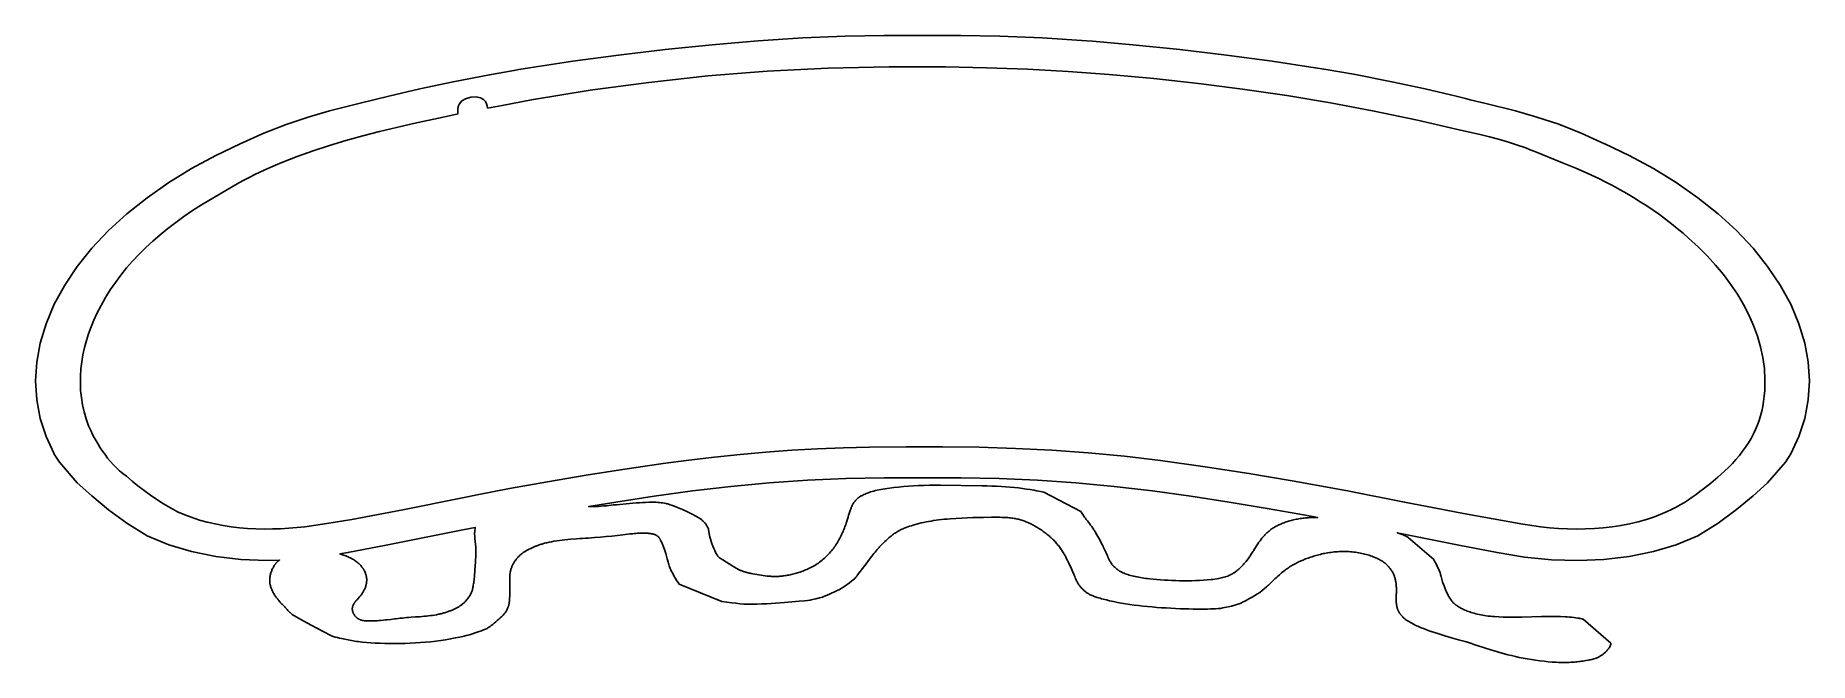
# Model space of a CAD drawing. Header units: millimetres. Extents: x 0 to 240, y 0 to 85.
import ezdxf

# ---------------------------------------------------------------- set-up
doc = ezdxf.new("R2010")
doc.units = ezdxf.units.MM
doc.layers.get('0').update_dxf_attribs({"linetype": 'CONTINUOUS'})

msp = doc.modelspace()

# ---------------------------------------------------------------- linework, layer by layer
at = {"color": 7}
for points in [[(130.732047, 84.917946), (136.447947, 84.667146), (142.489147, 84.267646), (143.235347, 84.206646), (148.731247, 83.739046), (155.087846, 83.088746), (161.397246, 82.343246), (167.552946, 81.516746), (173.412446, 80.629147), (174.599446, 80.425947), (178.860146, 79.701047), (183.790746, 78.738847), (188.280546, 77.763147), (192.483145, 76.773947), (193.718345, 76.469047), (194.379045, 76.306347), (196.513945, 75.784747), (200.515745, 74.795446), (203.407645, 73.955446), (206.356045, 72.979746), (209.400745, 71.767346), (212.569545, 70.350946), (212.579545, 70.350946), (215.892345, 68.759046), (219.166045, 67.003846), (222.277945, 65.100046), (225.198145, 63.054047), (227.926545, 60.885847), (230.415145, 58.60315), (232.655445, 56.22465), (234.637644, 53.76505), (236.341744, 51.22445), (237.758644, 48.63625), (238.859344, 46.00105), (239.663644, 43.39935), (239.663644, 43.39235), (240.142644, 40.83115), (240.305344, 38.26355), (240.142644, 35.71585), (239.663644, 33.20235), (238.859344, 30.75685), (237.758644, 28.39185), (237.040644, 27.28105), (234.637644, 24.48255), (232.655445, 22.72095), (230.415045, 20.858151), (227.926545, 19.035451), (225.198145, 17.334851), (222.277945, 16.081251), (219.166045, 15.187151), (215.892245, 14.529851), (212.484045, 14.129851), (208.970345, 13.981251), (205.370345, 14.089251), (201.713045, 14.448751), (198.026745, 15.051451), (192.838045, 16.074751), (187.658446, 17.104551), (184.511646, 17.724851), (185.046946, 17.531651), (185.179446, 17.482451), (185.310146, 17.431851), (185.438646, 17.379451), (185.564146, 17.324851), (185.616646, 17.299951), (185.667446, 17.273951), (185.717046, 17.247051), (185.765846, 17.219751), (185.863346, 17.165051), (185.913146, 17.138151), (185.964246, 17.112151), (189.438046, 14.101651), (189.561046, 13.882151), (189.680046, 13.661851), (189.794746, 13.440951), (189.905246, 13.219251), (190.011246, 12.997051), (190.112546, 12.774051), (190.208946, 12.550551), (190.300446, 12.326451), (190.312846, 12.293951), (190.324246, 12.261451), (190.334746, 12.228851), (190.344746, 12.196151), (190.362446, 12.130651), (190.378346, 12.064951), (190.408246, 11.933351), (190.423846, 11.867551), (190.441046, 11.801851), (190.540046, 11.446151), (190.591646, 11.268451), (190.646046, 11.091051), (190.691546, 10.950651), (190.738946, 10.810451), (190.788246, 10.670551), (190.839446, 10.530651), (190.885146, 10.409651), (190.932646, 10.288851), (190.981646, 10.168251), (191.032046, 10.047851), (191.083246, 9.928151), (191.135746, 9.808551), (191.189946, 9.689251), (191.246146, 9.570251), (191.311346, 9.435351), (191.377946, 9.300851), (191.412446, 9.233751), (191.448146, 9.166851), (191.485346, 9.100251), (191.524246, 9.033951), (191.610746, 8.893051), (191.655545, 8.822851), (191.701845, 8.752951), (191.749945, 8.683551), (191.800245, 8.614551), (191.852945, 8.546251), (191.908545, 8.478851), (191.968045, 8.409951), (192.029045, 8.341551), (192.092145, 8.273651), (192.157645, 8.206551), (192.225845, 8.140351), (192.261145, 8.107651), (192.297345, 8.075351), (192.334345, 8.043351), (192.372345, 8.011651), (192.411345, 7.980351), (192.451445, 7.949551), (192.549245, 7.878051), (192.651145, 7.808251), (192.756645, 7.740051), (192.865845, 7.673551), (192.978245, 7.608851), (193.093745, 7.545851), (193.212045, 7.484751), (193.332945, 7.425551), (193.491145, 7.352151), (193.652945, 7.281151), (193.818245, 7.212651), (193.986845, 7.146651), (194.158545, 7.083351), (194.333345, 7.022651), (194.510845, 6.964851), (194.690945, 6.909751), (194.913145, 6.846351), (195.138545, 6.786151), (195.366945, 6.729451), (195.598145, 6.676351), (195.831945, 6.626851), (196.067945, 6.581251), (196.306145, 6.539651), (196.546145, 6.502151), (196.825545, 6.464351), (197.107345, 6.432351), (197.391045, 6.405451), (197.676345, 6.382951), (198.249645, 6.348151), (198.823845, 6.322351), (199.142245, 6.311851), (199.460845, 6.305851), (200.098845, 6.302851), (201.375445, 6.316551), (204.034145, 6.388851), (205.326945, 6.409851), (205.973145, 6.410751), (206.295845, 6.405751), (206.618145, 6.395151), (207.208845, 6.365651), (207.503745, 6.346751), (207.797845, 6.324451), (208.090745, 6.298351), (208.382145, 6.267951), (208.671645, 6.232751), (208.958945, 6.192451), (209.049445, 6.177251), (209.138345, 6.159451), (209.226245, 6.139851), (209.313545, 6.119051), (209.487945, 6.076951), (209.576045, 6.056951), (209.665345, 6.038551), (213.432145, 2.774251), (213.402645, 2.655351), (213.365445, 2.540051), (213.321045, 2.428151), (213.270145, 2.319751), (213.213245, 2.214851), (213.150845, 2.113551), (213.083645, 2.015851), (213.012045, 1.921651), (212.936745, 1.831151), (212.858345, 1.744251), (212.777345, 1.660951), (212.694245, 1.581351), (212.524245, 1.433251), (212.352845, 1.300051), (212.184645, 1.181951), (212.024245, 1.079051), (211.876045, 0.991551), (211.744545, 0.919651), (211.550245, 0.823051), (211.477345, 0.790551), (211.451045, 0.780551), (211.425645, 0.770351), (211.376045, 0.749151), (211.351245, 0.738751), (211.326045, 0.728651), (211.300145, 0.719651), (211.286745, 0.714651), (211.273145, 0.710651), (211.124945, 0.668351), (210.974145, 0.629151), (210.820945, 0.592551), (210.665945, 0.558251), (210.509345, 0.526051), (210.351745, 0.495651), (210.034745, 0.438651), (209.651345, 0.375851), (209.458245, 0.347151), (209.264245, 0.320551), (209.069445, 0.296051), (208.873745, 0.274051), (208.677245, 0.254551), (208.480045, 0.237751), (208.244545, 0.220951), (208.008245, 0.207251), (207.771345, 0.196451), (207.534045, 0.188451), (207.296545, 0.183451), (207.058845, 0.181451), (206.821345, 0.182251), (206.584145, 0.186251), (206.306845, 0.194251), (206.029945, 0.206351), (205.753545, 0.222151), (205.477645, 0.241151), (204.927545, 0.287351), (204.380345, 0.341851), (203.802245, 0.408251), (203.227945, 0.484551), (202.657645, 0.570151), (202.091845, 0.664351), (201.554345, 0.763351), (201.021745, 0.871151), (200.494045, 0.986451), (199.971045, 1.107851), (199.484345, 1.228051), (199.002945, 1.354851), (198.525745, 1.486751), (198.051945, 1.622451), (197.607245, 1.755451), (197.166945, 1.893051), (196.291345, 2.173451), (195.433545, 2.453151), (195.004845, 2.593251), (194.573045, 2.730251), (194.127545, 2.866251), (193.679345, 2.999451), (192.780945, 3.263651), (191.856445, 3.534351), (191.394546, 3.670151), (190.934946, 3.808251), (190.015546, 4.088751), (189.559746, 4.233051), (189.110446, 4.383351), (188.689346, 4.530651), (188.272646, 4.681951), (188.066946, 4.759851), (187.863746, 4.839651), (187.663246, 4.921551), (187.466046, 5.005951), (187.292246, 5.083151), (187.120046, 5.161651), (186.949946, 5.241751), (186.782546, 5.323651), (186.618246, 5.407351), (186.457646, 5.493251), (186.301246, 5.581451), (186.149546, 5.672151), (186.017446, 5.755151), (185.888046, 5.839751), (185.762146, 5.926051), (185.640146, 6.014151), (185.522646, 6.104051), (185.410246, 6.195951), (185.356246, 6.242651), (185.303646, 6.289851), (185.252646, 6.337551), (185.203346, 6.385851), (185.159646, 6.430551), (185.117346, 6.475751), (185.076646, 6.521351), (185.037246, 6.567351), (184.999146, 6.613851), (184.962446, 6.660651), (184.927046, 6.707751), (184.892846, 6.755151), (184.859946, 6.802951), (184.828146, 6.850951), (184.797546, 6.899151), (184.768046, 6.947651), (184.712246, 7.045051), (184.660446, 7.143051), (184.636446, 7.191851), (184.613946, 7.240951), (184.592846, 7.290351), (184.573046, 7.339851), (184.554546, 7.389451), (184.537246, 7.439351), (184.505846, 7.539351), (184.478246, 7.639851), (184.453846, 7.740651), (184.432046, 7.841551), (184.412246, 7.942551), (184.403246, 7.994851), (184.395246, 8.047251), (184.382146, 8.152251), (184.373146, 8.257351), (184.367146, 8.362551), (184.363146, 8.467751), (184.360146, 8.573051), (184.357146, 8.783651), (184.356446, 8.893451), (184.358446, 9.003251), (184.362446, 9.112951), (184.367446, 9.222751), (184.378346, 9.442351), (184.382346, 9.552151), (184.384346, 9.661851), (184.385346, 10.112851), (184.384346, 10.225651), (184.381346, 10.338351), (184.376346, 10.450951), (184.368346, 10.563551), (184.358346, 10.673551), (184.347546, 10.783451), (184.335046, 10.893351), (184.320646, 11.003051), (184.303946, 11.112751), (184.284646, 11.222251), (184.262346, 11.331551), (184.236946, 11.440651), (184.210146, 11.544551), (184.181446, 11.648351), (184.150446, 11.751951), (184.116746, 11.855351), (184.080046, 11.958351), (184.039746, 12.060951), (183.995646, 12.162851), (183.947246, 12.264151), (183.897546, 12.359551), (183.844746, 12.454451), (183.788546, 12.548751), (183.729046, 12.642351), (183.666146, 12.735251), (183.599846, 12.827351), (183.529946, 12.918651), (183.456646, 13.009051), (183.382046, 13.096851), (183.304846, 13.184051), (183.224746, 13.270551), (183.141346, 13.356051), (183.098246, 13.398251), (183.054046, 13.440151), (183.008846, 13.481651), (182.962546, 13.522751), (182.915146, 13.563351), (182.866446, 13.603551), (182.816446, 13.643151), (182.765146, 13.682251), (182.651146, 13.764651), (182.532346, 13.845151), (182.409046, 13.923551), (182.281646, 13.999951), (182.150146, 14.074251), (182.014946, 14.146251), (181.876246, 14.215851), (181.734246, 14.283151), (181.569046, 14.356851), (181.399746, 14.427851), (181.226746, 14.496051), (181.050146, 14.561451), (180.870346, 14.623851), (180.687346, 14.683351), (180.501546, 14.739751), (180.313146, 14.793051), (180.110946, 14.846451), (179.905946, 14.896951), (179.698246, 14.944251), (179.488246, 14.988151), (179.275846, 15.028251), (179.061546, 15.064251), (178.845246, 15.096051), (178.627346, 15.123151), (178.409246, 15.145351), (178.189646, 15.162851), (177.968746, 15.176051), (177.746946, 15.185051), (177.524746, 15.190051), (177.302346, 15.191051), (177.080146, 15.189051), (176.858446, 15.184051), (176.636146, 15.176051), (176.414046, 15.164051), (176.192546, 15.148351), (175.971846, 15.129151), (175.752046, 15.106551), (175.533546, 15.080551), (175.316446, 15.051351), (175.101146, 15.018751), (174.896346, 14.984051), (174.693546, 14.945551), (174.492746, 14.903651), (174.293846, 14.858751), (174.096746, 14.811251), (173.901246, 14.761551), (173.514946, 14.656951), (173.331246, 14.604151), (173.149446, 14.549251), (172.969546, 14.492251), (172.791446, 14.433451), (172.615146, 14.372751), (172.440646, 14.310551), (172.097146, 14.181751), (171.921946, 14.113051), (171.748346, 14.042951), (171.576646, 13.971351), (171.407046, 13.898151), (171.239946, 13.823251), (171.075446, 13.746551), (170.914046, 13.667951), (170.755746, 13.587251), (170.584146, 13.495651), (170.415846, 13.402051), (170.250846, 13.306451), (170.089346, 13.209051), (169.931146, 13.109851), (169.776446, 13.008951), (169.625246, 12.906451), (169.477446, 12.802451), (169.310946, 12.679251), (169.150346, 12.553651), (168.994646, 12.425951), (168.842846, 12.296651), (168.693946, 12.166251), (168.546846, 12.035151), (168.253946, 11.772651), (168.102046, 11.634951), (167.953546, 11.496151), (167.662146, 11.216451), (167.371546, 10.936351), (167.224046, 10.797151), (167.073646, 10.658951), (166.931546, 10.532151), (166.787446, 10.406151), (166.495346, 10.155451), (166.202246, 9.905051), (165.913146, 9.653251), (165.585346, 9.451651), (164.846646, 9.018451), (164.410046, 8.770951), (163.975046, 8.532651), (163.576346, 8.325851), (163.401446, 8.241251), (163.248646, 8.172951), (163.095346, 8.113251), (162.919146, 8.053151), (162.515646, 7.933851), (162.074746, 7.819751), (161.632546, 7.715851), (160.889646, 7.557051), (160.577546, 7.495651), (160.244246, 7.474051), (159.910346, 7.455351), (159.575846, 7.439951), (159.241146, 7.428051), (158.801946, 7.417551), (158.362346, 7.411551), (157.922646, 7.409551), (157.483046, 7.410551), (156.897546, 7.415551), (156.312446, 7.425551), (155.727546, 7.439651), (155.143046, 7.458751), (154.500846, 7.485151), (153.859246, 7.517051), (153.218546, 7.554051), (152.579046, 7.596151), (151.954246, 7.641651), (151.330546, 7.691751), (150.708446, 7.747851), (150.088846, 7.811151), (149.496546, 7.878451), (148.906647, 7.951751), (148.319947, 8.032451), (147.737247, 8.121951), (147.189647, 8.214851), (146.645947, 8.315251), (146.107147, 8.423651), (145.574047, 8.540151), (145.138047, 8.641551), (144.705947, 8.748551), (144.492347, 8.804951), (144.281047, 8.863851), (144.072347, 8.925451), (143.866647, 8.990151), (143.593347, 9.081551), (143.458547, 9.129251), (143.325847, 9.178651), (143.195747, 9.230151), (143.068947, 9.283851), (142.945947, 9.340251), (142.827447, 9.399551), (142.782447, 9.423651), (142.738447, 9.448351), (142.695447, 9.473651), (142.653347, 9.499351), (142.571647, 9.552251), (142.492947, 9.606651), (142.416847, 9.662451), (142.343047, 9.719151), (142.271147, 9.776451), (142.200747, 9.834251), (142.128847, 9.895551), (142.059847, 9.957851), (141.993447, 10.021051), (141.929247, 10.085051), (141.867047, 10.149751), (141.806647, 10.214951), (141.747847, 10.280551), (141.690247, 10.346451), (141.633347, 10.413451), (141.578247, 10.480951), (141.524847, 10.548851), (141.473147, 10.617151), (141.423247, 10.685951), (141.375147, 10.755151), (141.328847, 10.824651), (141.284347, 10.894551), (141.242447, 10.964351), (141.202947, 11.034651), (141.165547, 11.105251), (141.129747, 11.176251), (141.095147, 11.247451), (141.061547, 11.318751), (140.995447, 11.461451), (140.956647, 11.547551), (140.919447, 11.633851), (140.848447, 11.807051), (140.778647, 11.980351), (140.743147, 12.066951), (140.706547, 12.153451), (140.606947, 12.383251), (140.506047, 12.612851), (140.403647, 12.842251), (140.299847, 13.071551), (140.070347, 13.573551), (139.952247, 13.824051), (139.891447, 13.948951), (139.829247, 14.073651), (139.708247, 14.310551), (139.584047, 14.546851), (139.520047, 14.664651), (139.454247, 14.782151), (139.386347, 14.899251), (139.316247, 15.015951), (139.168547, 15.252551), (139.092547, 15.370451), (139.014447, 15.487951), (138.934147, 15.604851), (138.851247, 15.721251), (138.765447, 15.836851), (138.676247, 15.951651), (138.582047, 16.068251), (138.485047, 16.184151), (138.385447, 16.299251), (138.283047, 16.413651), (138.177947, 16.527151), (138.070147, 16.639951), (137.959547, 16.751751), (137.846147, 16.862751), (137.730447, 16.972551), (137.611847, 17.081351), (137.490547, 17.189351), (137.366647, 17.296351), (137.240147, 17.402451), (137.111147, 17.507551), (136.979747, 17.611551), (136.845947, 17.714551), (136.711047, 17.815851), (136.573947, 17.916251), (136.434547, 18.015651), (136.292747, 18.113951), (136.148347, 18.211051), (136.001347, 18.306851), (135.851547, 18.401251), (135.698847, 18.494051), (135.558547, 18.576951), (135.416547, 18.659051), (135.272447, 18.740051), (135.125947, 18.819651), (134.976747, 18.897651), (134.824647, 18.973551), (134.669147, 19.047351), (134.510147, 19.118451), (134.376247, 19.175651), (134.240247, 19.231351), (134.102047, 19.285551), (133.961547, 19.337751), (133.818647, 19.387751), (133.673247, 19.435251), (133.525247, 19.479851), (133.374647, 19.521451), (133.229647, 19.557751), (133.082347, 19.591251), (132.933047, 19.622051), (132.781947, 19.650251), (132.629447, 19.675951), (132.475847, 19.699351), (132.321247, 19.720451), (132.166047, 19.739451), (131.980447, 19.758651), (131.793647, 19.774151), (131.606047, 19.786451), (131.417747, 19.796451), (131.039847, 19.809951), (130.661947, 19.819951), (130.124747, 19.826951), (129.587147, 19.824951), (128.512047, 19.807951), (127.038847, 19.776351), (126.303147, 19.751951), (125.568647, 19.717451), (124.775347, 19.672451), (123.982847, 19.620351), (123.587947, 19.589351), (123.194447, 19.553751), (122.802947, 19.512751), (122.413647, 19.465451), (122.072647, 19.418951), (121.733147, 19.368651), (121.395347, 19.314351), (121.059747, 19.255851), (120.726747, 19.192851), (120.396747, 19.125351), (120.070147, 19.052951), (119.747447, 18.975551), (119.489847, 18.909351), (119.234747, 18.839651), (118.982647, 18.766351), (118.733947, 18.689451), (118.488947, 18.608851), (118.248247, 18.524451), (118.012147, 18.436251), (117.781047, 18.344051), (117.611747, 18.272051), (117.446147, 18.197151), (117.284347, 18.119451), (117.126347, 18.039251), (116.972147, 17.956551), (116.821947, 17.871751), (116.675647, 17.784851), (116.533447, 17.696151), (116.474847, 17.657951), (116.417547, 17.619051), (116.306747, 17.539451), (116.200147, 17.458051), (116.096947, 17.375151), (115.996147, 17.291151), (115.896947, 17.206551), (115.700047, 17.037051), (115.603347, 16.953351), (115.508247, 16.869051), (115.414647, 16.784151), (115.322347, 16.698851), (115.140847, 16.527051), (114.962147, 16.354451), (114.785247, 16.181151), (114.611347, 16.006951), (114.525947, 15.919351), (114.441647, 15.831451), (114.358747, 15.743051), (114.277347, 15.654251), (114.198147, 15.565751), (114.120647, 15.476751), (114.044647, 15.387351), (113.969747, 15.297651), (113.822547, 15.117651), (113.677147, 14.937051), (113.526447, 14.746451), (113.378747, 14.554951), (113.087847, 14.171051), (112.466147, 13.333951), (112.302447, 13.119551), (112.137147, 12.905451), (111.803747, 12.478051), (111.464547, 12.036251), (111.378747, 11.926051), (111.291347, 11.816251), (111.201647, 11.707051), (111.108947, 11.598751), (111.074547, 11.563951), (111.017547, 11.512351), (110.846047, 11.366751), (110.614447, 11.179151), (110.342547, 10.966551), (110.050347, 10.746051), (109.757747, 10.534551), (109.617547, 10.437551), (109.484747, 10.349251), (109.361847, 10.271651), (109.251247, 10.207051), (109.000547, 10.073751), (108.679547, 9.911751), (108.313847, 9.733251), (107.928647, 9.550751), (107.549447, 9.376551), (107.201647, 9.223051), (106.910747, 9.102551), (106.702147, 9.027551), (106.519447, 8.974451), (106.299548, 8.914251), (105.808548, 8.788251), (105.567548, 8.730251), (105.349648, 8.680651), (105.169948, 8.643551), (105.043648, 8.622851), (104.666848, 8.581551), (104.288448, 8.545251), (103.530448, 8.475951), (102.547048, 8.377451), (102.054848, 8.329651), (101.561548, 8.286251), (100.964948, 8.238651), (100.367548, 8.194551), (99.769052, 8.155851), (99.169252, 8.124651), (98.495052, 8.096651), (97.819652, 8.075151), (97.143852, 8.063351), (96.805952, 8.062351), (96.468252, 8.064351), (96.055652, 8.083951), (95.545452, 8.127751), (94.984752, 8.187451), (94.420552, 8.254951), (93.069152, 8.436151), (87.315952, 10.757651), (87.168652, 10.981551), (87.009152, 11.232351), (86.814452, 11.550051), (86.601052, 11.915251), (86.492452, 12.109651), (86.385252, 12.308651), (86.281652, 12.509851), (86.183652, 12.710851), (86.093352, 12.909351), (86.012752, 13.102651), (85.983152, 13.180551), (85.955552, 13.258651), (85.905552, 13.415551), (85.861052, 13.572951), (85.820152, 13.730751), (85.742252, 14.046851), (85.701652, 14.204651), (85.657452, 14.362151), (85.492752, 14.920351), (85.406152, 15.199051), (85.360652, 15.338151), (85.313052, 15.477051), (85.230752, 15.709451), (85.188452, 15.825551), (85.144752, 15.941551), (85.099452, 16.057251), (85.051852, 16.172651), (85.001752, 16.287751), (84.948652, 16.402251), (84.869852, 16.570551), (84.829752, 16.654651), (84.787552, 16.738351), (84.765352, 16.779951), (84.742252, 16.821451), (84.717952, 16.862551), (84.692452, 16.903551), (84.665552, 16.944151), (84.637152, 16.984351), (84.607052, 17.024251), (84.575052, 17.063751), (84.534652, 17.111051), (84.492252, 17.158251), (84.470252, 17.181751), (84.447652, 17.204951), (84.424252, 17.227951), (84.400052, 17.250651), (84.375052, 17.272951), (84.349052, 17.294951), (84.322152, 17.316451), (84.294252, 17.337451), (84.265252, 17.357951), (84.235052, 17.377851), (84.203552, 17.397051), (84.170852, 17.415551), (84.146452, 17.428351), (84.121252, 17.440551), (84.095352, 17.452151), (84.068652, 17.463351), (84.041252, 17.474051), (84.013352, 17.484351), (83.955852, 17.503751), (83.896752, 17.521651), (83.836452, 17.538451), (83.775452, 17.554351), (83.714352, 17.569451), (83.651852, 17.583651), (83.588352, 17.596451), (83.524052, 17.607851), (83.459152, 17.618151), (83.393552, 17.627151), (83.327752, 17.635151), (83.195552, 17.650851), (83.123352, 17.658851), (83.050952, 17.665851), (82.978152, 17.671851), (82.905152, 17.676851), (82.758752, 17.684851), (82.611952, 17.689851), (82.524652, 17.690851), (82.437252, 17.691251), (82.262352, 17.689251), (82.087552, 17.684251), (81.913052, 17.676251), (81.676652, 17.662551), (81.441152, 17.645051), (81.206252, 17.624851), (80.971752, 17.602851), (80.650552, 17.569151), (80.330552, 17.531851), (79.690952, 17.455951), (78.944952, 17.371951), (78.197652, 17.291451), (77.420852, 17.214951), (76.642152, 17.144651), (75.848952, 17.079751), (75.054252, 17.020651), (74.646652, 16.993951), (74.238452, 16.969551), (73.830352, 16.944551), (73.423152, 16.916151), (72.627552, 16.852251), (72.231052, 16.815851), (71.836052, 16.774551), (71.465252, 16.731351), (71.095752, 16.684251), (70.728352, 16.632151), (70.364352, 16.573651), (70.038852, 16.515851), (69.716052, 16.453251), (69.556152, 16.419651), (69.397352, 16.384451), (69.240052, 16.347351), (69.084352, 16.308151), (68.963852, 16.275851), (68.844652, 16.242151), (68.726652, 16.207051), (68.609852, 16.170551), (68.494252, 16.132951), (68.379852, 16.094051), (68.266652, 16.054151), (68.154752, 16.013251), (68.056852, 15.975851), (67.960452, 15.937251), (67.865452, 15.897551), (67.771452, 15.856951), (67.586248, 15.773751), (67.403448, 15.689051), (67.210648, 15.597951), (67.020648, 15.505151), (66.926948, 15.457851), (66.834548, 15.409851), (66.743548, 15.361051), (66.653948, 15.311251), (66.469548, 15.205451), (66.378748, 15.151651), (66.289548, 15.097051), (66.202248, 15.041551), (66.117348, 14.984951), (66.035348, 14.927051), (65.956648, 14.867751), (65.917148, 14.836351), (65.878548, 14.804651), (65.803848, 14.740151), (65.732248, 14.674551), (65.663348, 14.607951), (65.596948, 14.540551), (65.532648, 14.472451), (65.470048, 14.403851), (65.408848, 14.334951), (65.347648, 14.263551), (65.288648, 14.191451), (65.231948, 14.118751), (65.177248, 14.045551), (65.124548, 13.971951), (65.073748, 13.897851), (65.024648, 13.823451), (64.977248, 13.748751), (64.928148, 13.668551), (64.880748, 13.587951), (64.835148, 13.507051), (64.791648, 13.425851), (64.750348, 13.344251), (64.711348, 13.262251), (64.674848, 13.179951), (64.641048, 13.097251), (64.603548, 12.997451), (64.569048, 12.897351), (64.537548, 12.796751), (64.508948, 12.695951), (64.483248, 12.594951), (64.460348, 12.493651), (64.440148, 12.392251), (64.422748, 12.290751), (64.413748, 12.227551), (64.405748, 12.164251), (64.393748, 12.037551), (64.385748, 11.910651), (64.380748, 11.783751), (64.376748, 11.529651), (64.374748, 11.275651), (64.373848, 11.137651), (64.374848, 10.999551), (64.380848, 10.723551), (64.387848, 10.447451), (64.390848, 10.171351), (64.391048, 9.910051), (64.389048, 9.648751), (64.384048, 9.387551), (64.374048, 9.126251), (64.362948, 8.900751), (64.349248, 8.675151), (64.340248, 8.562451), (64.329848, 8.449751), (64.317648, 8.337151), (64.303148, 8.224651), (64.291048, 8.148551), (64.283048, 8.106751), (64.273048, 8.061951), (64.261448, 8.013751), (64.247648, 7.961951), (64.231348, 7.906051), (64.212248, 7.845851), (64.190148, 7.780951), (64.164748, 7.711051), (64.135748, 7.635751), (64.102848, 7.554751), (64.065948, 7.467651), (64.024548, 7.374151), (63.978548, 7.273951), (63.927548, 7.166651), (63.896248, 7.108451), (63.856349, 7.045151), (63.752649, 6.904551), (63.620849, 6.748351), (63.465249, 6.579751), (63.290049, 6.402151), (63.099749, 6.218651), (62.898449, 6.032851), (62.690649, 5.847851), (62.480549, 5.666951), (62.272449, 5.493551), (62.070749, 5.330951), (61.879749, 5.182351), (61.703749, 5.051251), (61.546949, 4.940751), (61.413849, 4.854351), (61.308649, 4.795251), (61.098649, 4.699151), (60.840249, 4.592351), (60.552349, 4.480751), (60.254049, 4.370151), (59.701749, 4.175951), (59.334749, 4.056851), (59.052949, 3.976451), (58.767649, 3.899751), (58.479449, 3.826551), (58.188649, 3.756451), (57.600749, 3.624551), (57.007249, 3.501751), (56.357549, 3.377751), (55.701349, 3.264651), (55.039549, 3.162751), (54.372649, 3.072351), (53.684749, 2.992051), (52.992549, 2.924051), (52.297049, 2.867051), (51.599449, 2.820251), (50.904849, 2.783851), (50.208449, 2.757951), (49.511149, 2.742251), (48.813749, 2.736251), (48.148249, 2.739251), (47.483049, 2.751951), (46.818649, 2.774351), (46.155849, 2.807051), (45.577349, 2.843651), (45.000549, 2.888451), (44.426749, 2.943451), (44.141449, 2.975551), (43.857349, 3.010951), (43.631049, 3.042751), (43.405949, 3.078051), (42.959349, 3.156451), (42.076049, 3.322251), (41.872649, 3.361551), (41.623349, 3.414251), (41.344449, 3.477851), (41.052449, 3.549851), (40.763649, 3.627851), (40.494349, 3.709351), (40.372149, 3.750751), (40.260949, 3.792051), (40.162849, 3.832951), (40.079749, 3.873251), (37.491449, 5.248651), (36.103949, 5.999451), (35.481649, 6.344551), (34.943349, 6.651751), (34.925649, 6.664451), (34.906449, 6.679651), (34.885949, 6.697051), (34.864349, 6.716351), (34.818849, 6.759151), (34.772049, 6.804951), (34.681849, 6.894451), (34.642549, 6.932351), (34.625149, 6.948351), (34.609649, 6.961951), (34.570049, 7.000751), (34.529449, 7.042151), (34.445749, 7.131951), (34.358949, 7.228851), (34.269249, 7.330651), (34.177149, 7.434851), (34.083049, 7.539251), (33.987149, 7.641451), (33.938649, 7.690951), (33.889949, 7.739051), (33.709449, 7.915551), (33.620449, 8.004351), (33.532649, 8.093451), (33.446149, 8.182951), (33.361449, 8.272951), (33.278449, 8.363551), (33.197649, 8.454551), (33.117949, 8.546751), (33.039649, 8.639351), (32.962849, 8.732351), (32.887949, 8.825751), (32.815249, 8.919751), (32.744849, 9.014251), (32.677149, 9.109451), (32.612449, 9.205251), (32.546649, 9.307851), (32.483349, 9.410851), (32.422649, 9.514351), (32.364849, 9.618451), (32.309849, 9.722951), (32.257949, 9.827951), (32.209049, 9.933451), (32.163449, 10.039451), (32.119649, 10.147851), (32.078349, 10.256751), (32.039849, 10.366051), (32.004649, 10.475651), (31.973149, 10.585551), (31.945849, 10.695851), (31.933849, 10.751051), (31.923049, 10.806351), (31.913049, 10.861651), (31.905049, 10.917051), (31.898049, 10.970251), (31.892049, 11.023551), (31.885049, 11.130251), (31.882049, 11.237051), (31.882949, 11.343851), (31.887949, 11.450651), (31.895949, 11.557451), (31.907249, 11.664051), (31.921549, 11.770551), (31.938749, 11.875151), (31.959449, 11.979651), (31.983449, 12.083951), (32.010849, 12.188051), (32.041249, 12.291851), (32.074849, 12.395351), (32.111349, 12.498451), (32.150649, 12.601151), (32.191549, 12.700651), (32.235149, 12.799751), (32.281549, 12.898451), (32.330849, 12.996851), (32.383249, 13.094551), (32.438849, 13.191751), (32.497649, 13.288351), (32.559849, 13.384251), (32.595449, 13.436951), (32.632149, 13.489851), (32.670249, 13.542551), (32.710149, 13.594751), (32.730949, 13.620551), (32.752349, 13.646151), (32.774349, 13.671351), (32.797149, 13.696251), (32.820649, 13.720751), (32.844949, 13.744751), (32.870049, 13.768251), (32.896049, 13.791251), (32.916049, 13.808051), (32.936149, 13.824251), (32.976649, 13.855051), (33.017349, 13.884251), (33.058149, 13.912451), (33.139749, 13.968651), (33.180349, 13.997851), (33.220649, 14.028651), (31.517349, 13.977551), (27.993649, 14.126151), (24.585449, 14.526151), (21.320749, 15.183551), (18.20975, 16.077551), (15.27955, 17.331151), (12.56115, 19.031751), (10.07175, 20.854551), (7.82145, 22.71725), (5.84005, 24.47895), (3.44695, 27.27735), (2.72815, 28.38175), (2.72815, 28.38875), (1.61835, 30.75315), (0.82315, 33.19915), (0.34505, 35.71275), (0.18145, 38.26035), (0.34505, 40.82805), (0.82315, 43.38915), (0.82315, 43.39515), (1.61835, 45.99685), (2.72815, 48.63265), (4.14505, 51.22085), (5.84005, 53.76145), (7.82145, 56.22095), (10.07175, 58.59885), (12.56115, 60.882147), (15.27955, 63.050347), (18.20975, 65.096346), (21.320749, 67.000246), (24.585449, 68.755446), (27.907349, 70.347346), (31.086549, 71.763646), (34.130349, 72.976046), (37.079549, 73.951746), (39.970749, 74.791746), (43.963349, 75.781047), (48.003249, 76.770247), (52.196749, 77.759447), (56.696549, 78.735147), (61.627149, 79.697347), (64.939148, 80.259547), (65.590748, 80.374647), (67.064948, 80.625447), (72.933452, 81.513046), (79.089252, 82.339546), (85.398552, 83.085046), (91.756052, 83.735346), (95.872352, 84.080746), (97.988152, 84.263946), (104.029448, 84.663446), (109.754347, 84.914246), (115.058447, 84.995346), (125.426847, 84.995346)], [(130.617547, 25.08595), (135.796347, 24.85565), (140.985847, 24.48265), (146.174647, 23.98805), (151.354246, 23.38535), (156.542946, 22.68045), (161.732546, 21.88795), (166.911346, 21.027451), (172.100846, 20.099251), (173.729546, 19.794451), (173.270246, 19.802451), (173.155546, 19.803151), (173.041046, 19.802451), (172.926546, 19.800451), (172.812246, 19.795451), (172.627446, 19.784751), (172.442946, 19.771551), (172.258846, 19.755851), (172.075446, 19.737751), (171.892746, 19.717351), (171.710846, 19.694651), (171.530146, 19.669751), (171.350546, 19.642751), (171.171246, 19.613551), (170.992846, 19.582351), (170.815546, 19.549051), (170.639646, 19.513551), (170.465346, 19.475551), (170.292846, 19.435251), (170.122446, 19.392251), (169.954346, 19.346651), (169.795846, 19.300251), (169.639646, 19.251351), (169.485846, 19.199951), (169.334246, 19.146351), (169.184946, 19.090751), (169.037846, 19.033351), (168.892846, 18.974251), (168.749946, 18.913751), (168.618946, 18.856151), (168.489846, 18.797051), (168.362846, 18.736451), (168.238146, 18.674351), (168.115946, 18.610651), (167.996446, 18.545451), (167.879846, 18.478651), (167.766346, 18.410351), (167.655846, 18.340151), (167.548746, 18.268351), (167.444746, 18.194951), (167.343646, 18.120351), (167.245346, 18.044451), (167.149646, 17.967551), (167.056346, 17.889751), (166.965246, 17.811151), (166.868346, 17.723851), (166.774846, 17.635451), (166.684446, 17.545851), (166.596946, 17.455451), (166.512046, 17.364151), (166.429346, 17.272151), (166.348646, 17.179751), (166.269646, 17.086851), (166.182546, 16.980451), (166.098846, 16.873251), (166.018046, 16.765251), (165.939646, 16.656751), (165.787546, 16.438551), (165.638046, 16.219851), (165.554546, 16.095651), (165.473346, 15.971051), (165.315146, 15.721051), (165.158146, 15.470651), (165.078546, 15.345751), (164.997246, 15.221151), (164.660546, 14.710451), (164.574546, 14.583151), (164.486646, 14.456351), (164.396446, 14.329951), (164.303246, 14.204351), (164.126346, 13.973651), (164.035746, 13.858851), (163.943146, 13.744451), (163.848146, 13.630751), (163.750346, 13.517851), (163.649246, 13.405851), (163.544546, 13.295051), (163.448746, 13.196751), (163.351146, 13.098851), (163.251346, 13.001751), (163.148846, 12.905451), (163.043046, 12.810451), (162.933546, 12.716851), (162.819746, 12.624851), (162.701246, 12.534951), (162.591946, 12.455351), (162.480546, 12.376351), (162.366246, 12.298451), (162.248546, 12.222351), (162.126646, 12.148551), (161.999946, 12.077751), (161.934546, 12.043651), (161.867646, 12.010551), (161.799246, 11.978451), (161.729246, 11.947451), (161.567246, 11.881451), (161.399746, 11.819751), (161.227346, 11.762051), (161.050546, 11.708351), (160.870046, 11.658651), (160.686346, 11.612751), (160.500246, 11.570651), (160.312346, 11.532151), (160.065946, 11.488551), (159.816046, 11.451951), (159.563346, 11.421251), (159.308346, 11.395351), (158.794646, 11.353651), (158.280346, 11.317751), (157.734146, 11.285251), (157.186246, 11.262851), (156.637246, 11.248851), (156.088146, 11.241851), (155.566146, 11.241151), (155.044046, 11.248151), (154.522346, 11.261051), (154.001346, 11.279451), (153.491246, 11.302251), (152.982046, 11.330551), (152.474046, 11.364751), (151.967646, 11.405651), (151.462846, 11.451451), (150.959346, 11.502451), (150.708646, 11.531051), (150.459246, 11.562251), (150.211146, 11.596451), (149.964646, 11.634251), (149.512846, 11.709251), (149.288046, 11.749351), (149.064946, 11.792251), (148.844347, 11.838551), (148.627147, 11.889051), (148.414047, 11.944451), (148.205747, 12.005451), (148.030647, 12.062351), (147.858847, 12.122951), (147.690747, 12.187151), (147.526747, 12.254651), (147.367347, 12.325651), (147.212947, 12.399851), (147.064047, 12.477151), (146.920847, 12.557651), (146.857647, 12.595451), (146.795947, 12.634051), (146.735747, 12.673451), (146.677047, 12.713551), (146.619647, 12.754351), (146.563647, 12.795851), (146.508947, 12.837951), (146.455547, 12.880551), (146.403347, 12.923651), (146.352447, 12.967251), (146.302747, 13.011351), (146.254147, 13.055751), (146.160447, 13.145751), (146.070847, 13.236651), (146.030247, 13.280251), (145.991147, 13.324251), (145.953647, 13.368751), (145.917447, 13.413551), (145.882647, 13.458751), (145.849047, 13.504251), (145.785147, 13.596151), (145.724947, 13.688851), (145.667647, 13.782251), (145.612447, 13.875951), (145.558647, 13.969751), (145.534147, 14.014151), (145.510647, 14.058751), (145.466847, 14.148351), (145.426147, 14.238351), (145.387747, 14.328851), (145.313847, 14.510151), (145.276447, 14.600751), (145.237447, 14.691151), (145.089147, 15.028251), (145.014347, 15.196651), (144.937747, 15.364951), (144.851847, 15.548751), (144.764547, 15.732651), (144.675547, 15.916151), (144.584147, 16.099251), (144.470347, 16.320451), (144.353747, 16.541151), (144.234647, 16.761551), (144.113547, 16.981551), (143.982147, 17.217951), (143.849247, 17.454051), (143.712547, 17.689451), (143.642047, 17.806751), (143.569847, 17.923751), (143.501847, 18.031151), (143.432647, 18.138151), (143.290647, 18.351551), (143.144247, 18.563951), (142.993747, 18.775551), (142.924347, 18.869951), (142.853147, 18.964051), (142.707247, 19.151451), (142.560847, 19.338651), (142.488947, 19.432551), (142.418547, 19.526851), (142.298647, 19.693051), (142.181447, 19.859951), (141.948747, 20.194151), (141.664847, 20.598251), (136.651247, 23.20765), (136.007747, 23.34705), (135.684047, 23.41345), (135.357147, 23.47485), (134.837647, 23.56335), (134.314347, 23.64515), (133.787647, 23.71965), (133.257947, 23.78625), (132.679147, 23.84915), (132.097347, 23.90305), (131.513347, 23.94935), (130.927947, 23.98945), (130.275347, 24.02635), (129.621147, 24.05485), (128.966047, 24.07745), (128.310747, 24.09635), (122.676247, 24.17275), (122.657747, 24.17325), (122.639147, 24.17405), (122.601947, 24.17605), (122.564847, 24.17805), (122.546247, 24.17855), (122.527647, 24.17865), (121.825647, 24.17765), (121.123747, 24.16495), (120.422447, 24.14255), (119.722047, 24.11245), (119.033647, 24.07665), (118.346447, 24.03345), (117.661647, 23.98045), (116.980347, 23.91505), (116.374847, 23.84745), (115.772247, 23.77095), (115.473047, 23.72815), (115.175847, 23.68155), (114.881047, 23.63065), (114.588947, 23.57495), (114.125147, 23.47795), (113.895047, 23.42585), (113.667547, 23.37045), (113.443347, 23.31115), (113.223447, 23.24755), (113.008747, 23.17905), (112.800147, 23.10495), (112.633847, 23.04035), (112.471247, 22.97225), (112.312847, 22.90075), (112.159347, 22.82585), (112.011447, 22.74765), (111.939747, 22.70725), (111.869747, 22.66605), (111.801347, 22.62395), (111.734747, 22.58115), (111.670047, 22.53745), (111.607347, 22.49295), (111.549647, 22.44965), (111.494047, 22.40545), (111.440647, 22.36055), (111.389047, 22.31475), (111.339447, 22.26825), (111.291547, 22.22115), (111.245347, 22.17345), (111.200747, 22.12515), (111.157647, 22.07645), (111.115947, 22.02725), (111.075547, 21.97775), (111.036447, 21.92795), (110.961347, 21.82765), (110.890147, 21.72685), (110.854747, 21.67375), (110.821447, 21.62025), (110.790047, 21.56635), (110.760447, 21.51205), (110.732447, 21.45755), (110.705847, 21.40275), (110.656247, 21.292551), (110.610447, 21.181651), (110.566947, 21.070451), (110.481747, 20.848151), (110.436047, 20.725651), (110.393747, 20.602751), (110.354147, 20.479651), (110.316447, 20.356251), (110.243547, 20.109251), (110.168847, 19.862451), (110.082347, 19.578251), (109.998247, 19.293951), (109.955147, 19.151851), (109.910547, 19.009851), (109.863547, 18.868251), (109.813547, 18.726951), (109.753047, 18.564651), (109.690747, 18.402551), (109.626447, 18.240751), (109.560047, 18.079151), (109.491347, 17.917951), (109.420147, 17.757051), (109.346347, 17.596551), (109.269847, 17.436351), (109.101447, 17.096951), (109.014247, 16.927651), (108.924347, 16.758851), (108.830947, 16.590651), (108.733547, 16.423151), (108.631647, 16.256651), (108.524447, 16.091151), (108.415247, 15.929951), (108.302647, 15.769351), (108.186147, 15.609551), (108.065547, 15.450751), (107.940447, 15.293051), (107.810447, 15.136751), (107.675147, 14.981951), (107.534247, 14.828751), (107.399047, 14.687851), (107.260147, 14.547751), (107.117247, 14.409051), (106.969547, 14.271851), (106.816747, 14.136651), (106.658047, 14.003651), (106.493147, 13.873151), (106.321448, 13.745551), (106.162648, 13.634451), (105.998648, 13.525651), (105.829548, 13.419051), (105.655648, 13.314951), (105.477248, 13.213351), (105.294448, 13.114151), (105.107648, 13.017651), (104.917048, 12.923751), (104.748448, 12.844851), (104.576148, 12.768451), (104.400448, 12.694451), (104.221548, 12.622751), (104.039748, 12.553451), (103.855248, 12.486451), (103.668348, 12.421751), (103.479348, 12.359251), (103.317848, 12.308351), (103.154348, 12.259251), (102.989048, 12.212151), (102.821848, 12.167151), (102.652848, 12.124351), (102.482248, 12.083751), (102.310048, 12.045551), (102.136348, 12.009751), (101.987748, 11.981251), (101.838048, 11.954451), (101.687248, 11.929651), (101.535348, 11.906851), (101.382648, 11.886351), (101.228948, 11.868251), (101.074548, 11.852751), (100.919448, 11.839951), (100.779848, 11.830951), (100.639848, 11.824951), (100.499348, 11.820951), (100.358648, 11.818951), (100.217748, 11.819351), (100.077048, 11.821351), (99.796352, 11.830351), (99.655952, 11.837351), (99.515952, 11.846351), (99.376352, 11.857551), (99.237052, 11.870451), (98.959852, 11.900451), (98.684052, 11.934351), (98.400152, 11.973651), (98.118252, 12.017951), (97.838352, 12.066151), (97.560152, 12.117051), (97.299452, 12.166151), (97.040152, 12.217551), (96.911452, 12.244751), (96.783852, 12.273351), (96.657452, 12.303451), (96.532552, 12.335551), (96.423552, 12.365251), (96.315352, 12.396051), (96.208152, 12.427951), (96.102252, 12.461251), (95.997652, 12.495751), (95.894652, 12.531751), (95.793452, 12.569151), (95.694152, 12.608151), (95.604752, 12.645751), (95.517452, 12.684951), (95.432052, 12.725451), (95.348252, 12.767151), (95.265952, 12.809751), (95.184752, 12.853151), (95.025152, 12.941251), (94.945852, 12.986851), (94.868552, 13.033451), (94.792852, 13.080851), (94.718152, 13.128851), (94.569952, 13.225451), (94.495452, 13.273551), (94.420052, 13.321251), (93.708652, 13.761251), (93.227952, 14.055251), (93.108652, 14.129251), (92.991052, 14.203951), (92.875652, 14.279751), (92.763152, 14.356851), (92.731252, 14.380451), (92.700252, 14.405251), (92.641152, 14.458451), (92.585752, 14.515851), (92.533952, 14.576851), (92.485452, 14.640651), (92.440252, 14.706651), (92.398052, 14.774251), (92.358652, 14.842651), (92.321952, 14.911251), (92.287752, 14.979451), (92.226252, 15.111551), (92.125752, 15.340851), (92.017052, 15.584251), (91.917952, 15.814951), (91.870752, 15.929051), (91.824552, 16.044251), (91.778852, 16.162051), (91.733052, 16.283651), (91.685552, 16.417951), (91.644352, 16.544751), (91.608052, 16.665851), (91.574852, 16.782751), (91.511752, 17.010651), (91.478752, 17.124951), (91.442552, 17.241751), (91.422452, 17.335051), (91.404252, 17.429651), (91.387252, 17.527551), (91.370952, 17.630451), (91.297352, 18.127551), (91.257452, 18.247651), (91.213052, 18.362751), (91.164352, 18.473151), (91.111452, 18.578951), (91.054752, 18.680451), (90.994252, 18.777851), (90.930252, 18.871451), (90.862952, 18.961451), (90.792452, 19.047951), (90.719052, 19.131251), (90.642952, 19.211651), (90.564252, 19.289251), (90.483252, 19.364351), (90.400152, 19.437151), (90.315052, 19.507851), (90.228152, 19.576751), (89.969652, 19.749651), (89.564952, 19.983651), (89.044252, 20.260251), (88.438152, 20.560351), (87.776752, 20.865451), (87.090552, 21.156651), (86.747652, 21.291151), (86.409852, 21.41505), (86.081052, 21.52625), (85.764952, 21.62215), (85.659552, 21.65055), (85.550852, 21.67705), (85.325752, 21.72445), (85.094552, 21.76445), (84.861852, 21.79715), (84.632452, 21.82275), (84.411152, 21.84135), (84.202652, 21.85315), (84.011852, 21.85815), (83.598552, 21.85875), (83.185252, 21.85275), (82.772252, 21.84115), (82.359952, 21.82435), (81.916452, 21.79925), (81.473952, 21.76745), (80.591152, 21.69445), (78.823052, 21.52945), (78.433052, 21.49315), (78.095352, 21.45805), (77.789752, 21.42235), (77.495952, 21.38455), (77.274552, 21.36795), (77.079352, 21.35125), (76.732752, 21.31855), (76.385652, 21.288451), (76.189952, 21.274951), (75.967652, 21.262751), (75.070352, 21.275651), (78.755852, 21.88775), (83.944552, 22.68015), (89.124152, 23.38505), (94.312952, 23.98775), (99.502552, 24.48235), (104.681248, 24.85535), (109.870847, 25.08565), (115.059547, 25.16675), (125.427947, 25.16675)], [(59.673049, 18.265851), (59.647649, 18.076751), (59.631749, 17.887351), (59.624749, 17.697551), (59.624649, 17.507551), (59.630649, 17.317351), (59.656649, 16.936451), (59.732649, 16.173551), (59.764449, 15.792351), (59.774849, 15.601851), (59.779849, 15.411651), (59.779949, 15.399751), (59.779949, 15.387851), (59.779849, 15.364051), (59.777849, 15.149051), (59.773849, 14.934051), (59.762649, 14.504051), (59.746049, 14.062251), (59.735949, 13.841451), (59.724449, 13.620551), (59.710949, 13.404051), (59.695949, 13.187651), (59.664649, 12.754751), (59.637149, 12.339351), (59.622549, 12.131651), (59.605749, 11.924151), (59.588449, 11.729951), (59.569949, 11.535951), (59.549249, 11.342051), (59.525249, 11.148151), (59.501149, 10.974651), (59.474549, 10.801251), (59.444849, 10.627951), (59.428649, 10.541451), (59.411549, 10.454951), (59.381549, 10.306651), (59.366149, 10.232551), (59.349749, 10.158551), (59.332049, 10.084651), (59.312549, 10.010851), (59.290749, 9.937351), (59.266249, 9.864051), (59.240049, 9.792851), (59.211849, 9.721951), (59.181749, 9.651251), (59.149749, 9.580751), (59.115949, 9.510551), (59.080349, 9.440651), (59.043049, 9.371051), (59.003949, 9.301851), (58.959449, 9.226451), (58.913049, 9.151351), (58.864749, 9.076651), (58.814549, 9.002351), (58.762349, 8.928451), (58.708249, 8.855051), (58.652049, 8.782151), (58.593949, 8.709751), (58.534949, 8.638851), (58.474549, 8.568451), (58.412349, 8.498351), (58.348149, 8.428951), (58.281749, 8.360151), (58.212949, 8.292251), (58.141349, 8.225251), (58.066849, 8.159351), (57.998949, 8.102351), (57.928749, 8.046151), (57.856349, 7.990851), (57.781949, 7.936351), (57.705449, 7.882751), (57.627149, 7.830051), (57.546949, 7.778351), (57.465049, 7.727551), (57.383549, 7.679251), (57.300049, 7.632151), (57.214749, 7.586051), (57.127849, 7.540851), (57.039449, 7.496551), (56.949849, 7.453051), (56.767749, 7.368051), (56.566249, 7.278351), (56.463749, 7.234551), (56.360149, 7.191751), (56.255249, 7.149951), (56.149149, 7.109251), (56.041649, 7.069651), (55.932749, 7.031451), (55.816649, 6.992451), (55.699249, 6.954651), (55.580649, 6.918051), (55.460849, 6.882651), (55.339949, 6.848551), (55.217849, 6.815751), (55.094749, 6.784251), (54.970649, 6.754151), (54.844049, 6.725351), (54.716349, 6.698151), (54.587649, 6.672451), (54.458049, 6.648051), (54.196849, 6.602651), (53.933949, 6.560951), (53.658549, 6.521451), (53.381149, 6.486351), (53.102249, 6.455151), (52.822449, 6.426951), (52.521749, 6.401451), (52.219849, 6.380351), (51.615549, 6.340051), (51.016649, 6.296051), (50.717349, 6.273151), (50.418549, 6.248451), (49.846249, 6.196151), (49.560649, 6.167851), (49.275549, 6.137951), (49.021149, 6.108951), (48.767349, 6.077851), (48.259549, 6.016351), (47.778349, 5.962451), (47.537249, 5.936751), (47.295849, 5.912451), (46.868249, 5.872451), (46.654049, 5.854451), (46.439249, 5.838351), (46.262249, 5.826551), (46.084949, 5.815851), (45.907349, 5.806851), (45.729549, 5.800851), (45.583949, 5.797851), (45.438149, 5.795851), (45.292349, 5.796351), (45.146849, 5.799351), (45.024049, 5.804351), (44.901449, 5.811351), (44.840449, 5.815351), (44.779749, 5.820351), (44.719449, 5.826351), (44.659549, 5.834351), (44.604649, 5.842351), (44.549949, 5.850351), (44.495449, 5.859351), (44.441649, 5.869451), (44.388449, 5.880651), (44.336249, 5.893051), (44.285149, 5.906751), (44.235449, 5.921851), (44.183949, 5.939451), (44.133949, 5.958451), (44.085249, 5.978651), (44.037949, 6.000051), (43.992149, 6.022451), (43.947849, 6.045751), (43.904949, 6.069851), (43.863549, 6.094551), (43.838449, 6.110351), (43.813949, 6.126451), (43.790049, 6.142751), (43.766649, 6.159451), (43.743849, 6.176351), (43.721549, 6.193551), (43.699849, 6.210951), (43.678549, 6.228551), (43.657749, 6.246251), (43.637449, 6.264251), (43.598049, 6.300651), (43.560249, 6.337451), (43.524049, 6.374751), (43.502449, 6.397851), (43.481449, 6.421151), (43.461049, 6.444551), (43.441249, 6.468251), (43.422049, 6.492051), (43.403349, 6.515951), (43.367749, 6.564251), (43.334249, 6.613051), (43.302849, 6.662351), (43.273449, 6.711951), (43.245949, 6.761851), (43.217649, 6.817451), (43.191549, 6.873451), (43.167649, 6.929751), (43.146149, 6.986451), (43.136149, 7.014851), (43.127149, 7.043351), (43.119149, 7.071851), (43.111149, 7.100451), (43.104149, 7.129151), (43.097149, 7.157851), (43.091149, 7.186551), (43.086149, 7.215351), (43.077149, 7.276351), (43.070149, 7.337651), (43.068149, 7.368351), (43.067149, 7.399051), (43.066349, 7.429751), (43.066249, 7.460551), (43.066949, 7.491251), (43.067949, 7.521951), (43.069949, 7.552651), (43.072949, 7.583251), (43.076949, 7.613851), (43.081949, 7.644351), (43.087949, 7.674851), (43.094949, 7.705251), (43.102949, 7.738451), (43.112949, 7.771651), (43.123549, 7.804751), (43.134949, 7.837751), (43.147449, 7.870651), (43.160749, 7.903451), (43.174949, 7.936151), (43.189949, 7.968751), (43.205749, 8.001251), (43.222349, 8.033551), (43.257649, 8.097951), (43.295549, 8.161851), (43.335749, 8.225151), (43.360049, 8.260751), (43.385749, 8.296151), (43.412649, 8.331151), (43.440749, 8.365951), (43.469849, 8.400451), (43.499649, 8.434851), (43.561249, 8.503051), (43.687449, 8.638851), (43.749749, 8.706851), (43.809749, 8.775551), (44.059449, 9.063751), (44.120849, 9.136151), (44.180749, 9.208851), (44.238549, 9.282051), (44.293649, 9.355951), (44.348949, 9.433751), (44.402649, 9.511951), (44.454649, 9.590451), (44.504849, 9.669351), (44.552849, 9.748651), (44.598649, 9.828451), (44.642149, 9.908551), (44.682949, 9.989151), (44.722849, 10.073251), (44.760449, 10.157651), (44.795749, 10.242451), (44.828649, 10.327551), (44.858949, 10.412951), (44.886649, 10.498551), (44.911549, 10.584451), (44.933649, 10.670551), (44.953849, 10.760451), (44.971449, 10.850551), (44.986349, 10.940851), (44.998449, 11.031351), (45.007449, 11.121951), (45.013449, 11.212551), (45.015449, 11.303151), (45.014449, 11.393651), (45.009449, 11.491151), (45.001449, 11.588651), (44.989649, 11.686051), (44.974149, 11.783251), (44.954849, 11.880251), (44.931649, 11.976851), (44.904449, 12.073251), (44.873049, 12.169051), (44.834549, 12.273451), (44.792049, 12.377351), (44.745449, 12.480751), (44.694449, 12.583651), (44.639149, 12.685651), (44.609749, 12.736351), (44.579249, 12.786851), (44.547549, 12.837151), (44.514749, 12.887051), (44.480749, 12.936751), (44.445549, 12.986151), (44.369949, 13.087551), (44.290449, 13.188151), (44.206749, 13.287751), (44.163149, 13.337051), (44.118449, 13.386051), (44.072449, 13.434651), (44.025149, 13.482851), (43.976549, 13.530551), (43.926549, 13.577751), (43.875149, 13.624451), (43.822249, 13.670551), (43.767749, 13.716151), (43.711749, 13.761051), (43.595749, 13.848451), (43.473949, 13.933551), (43.346949, 14.016351), (43.215149, 14.096751), (43.078949, 14.174951), (42.938949, 14.250951), (42.795649, 14.324851), (42.649349, 14.396651), (42.502549, 14.464451), (42.351749, 14.529651), (42.197549, 14.592251), (42.040149, 14.652651), (41.880349, 14.710951), (41.718349, 14.767451), (41.390049, 14.875951), (42.461749, 15.050951), (47.641349, 16.074251), (52.830049, 17.104051), (58.018849, 18.126751), (59.709649, 18.453851)]]:
    msp.add_lwpolyline(points, close=True, dxfattribs=at)
for points in [[(123.334547, 80.747847), (128.897547, 80.644147), (134.438347, 80.444847), (139.973647, 80.144047), (145.519747, 79.735747), (151.558846, 79.176947), (157.580246, 78.514247), (163.578846, 77.744847), (169.549346, 76.866047), (175.486746, 75.875047), (181.385646, 74.769046), (187.241046, 73.545446), (193.047645, 72.201446), (195.709545, 71.583346), (196.975645, 71.275646), (198.214345, 70.953746), (199.437545, 70.606346), (200.657145, 70.221946), (201.884945, 69.789346), (202.505645, 69.551446), (203.132945, 69.297246), (206.870645, 67.778446), (208.671245, 67.046346), (209.790845, 66.576246), (210.792745, 66.116746), (211.780445, 65.643046), (212.753545, 65.155246), (213.711845, 64.653546), (214.655045, 64.138046), (215.582645, 63.608947), (216.494545, 63.066247), (217.390445, 62.510247), (218.269845, 61.940947), (219.132545, 61.358547), (219.978345, 60.763247), (220.806745, 60.155047), (221.617545, 59.53425), (222.410345, 58.90085), (223.184945, 58.25495), (223.941045, 57.59695), (225.217745, 56.41975), (226.429445, 55.20245), (227.571645, 53.94785), (228.639945, 52.65865), (229.629845, 51.33745), (230.536845, 49.98695), (231.356545, 48.60995), (232.084545, 47.20915), (232.716245, 45.78705), (233.247145, 44.34655), (233.673045, 42.89035), (233.989245, 41.42095), (234.191345, 39.94125), (234.274944, 38.45385), (234.235545, 36.96155), (234.168345, 36.21435), (234.068645, 35.46685), (233.974745, 34.82745), (233.846445, 34.19205), (233.684545, 33.56125), (233.489545, 32.93575), (233.262045, 32.31605), (233.002845, 31.70295), (232.712345, 31.09685), (232.391345, 30.49855), (232.040445, 29.90855), (231.660245, 29.32755), (231.251345, 28.75605), (230.814345, 28.19485), (230.350045, 27.64455), (229.858845, 27.10555), (229.341445, 26.57875), (228.798545, 26.06455), (227.873345, 25.26135), (226.931545, 24.46135), (225.963745, 23.67505), (225.467145, 23.29025), (224.960345, 22.91285), (224.442345, 22.54405), (223.911745, 22.18515), (223.367545, 21.83755), (222.808345, 21.50255), (222.233145, 21.181451), (221.640745, 20.875451), (221.029745, 20.585951), (220.399145, 20.314251), (219.326045, 19.890551), (218.224645, 19.519051), (217.097745, 19.197951), (215.948545, 18.925851), (214.779945, 18.701051), (213.595145, 18.521951), (212.397145, 18.387051), (211.188945, 18.294651), (209.973545, 18.243151), (208.754145, 18.230951), (207.533645, 18.256551), (206.315045, 18.318251), (205.101645, 18.414551), (203.896245, 18.543651), (202.701945, 18.704251), (201.521745, 18.894451), (193.488845, 20.331851), (189.484546, 21.085951), (185.496546, 21.88215), (178.207746, 23.30485), (177.799046, 23.38245), (177.251046, 23.48155), (176.292746, 23.65375), (170.295346, 24.74825), (164.424546, 25.74895), (158.525146, 26.66255), (152.441646, 27.49555), (147.570747, 28.08075), (142.677247, 28.54305), (137.765547, 28.89265), (132.840147, 29.13995), (127.905447, 29.29535), (122.965847, 29.36905), (118.025847, 29.37105), (113.089847, 29.31255), (109.564647, 29.23305), (106.048748, 29.08965), (102.542148, 28.88585), (99.044652, 28.62545), (95.556352, 28.31205), (92.077152, 27.94955), (88.606952, 27.54145), (85.145652, 27.09145), (79.934852, 26.34375), (74.710752, 25.52095), (69.506252, 24.63705), (64.354148, 23.70615), (60.209149, 22.91175), (57.758449, 22.43205), (49.902949, 20.811051), (42.986549, 19.517851), (39.627949, 18.964351), (36.658249, 18.554451), (35.573349, 18.434651), (34.475249, 18.341751), (33.366949, 18.277051), (32.251549, 18.241851), (31.131949, 18.236851), (30.011349, 18.264251), (28.892649, 18.324751), (27.779049, 18.419651), (26.673349, 18.550251), (25.578849, 18.717751), (24.498349, 18.923451), (23.434949, 19.168451), (22.391749, 19.454051), (21.371849, 19.781551), (20.37805, 20.152151), (19.41355, 20.567151), (18.45295, 21.095651), (17.51915, 21.64775), (16.61225, 22.22245), (15.73215, 22.81845), (14.87915, 23.43445), (14.05315, 24.06925), (13.25425, 24.72165), (12.48255, 25.39055), (12.01065, 25.74245), (11.55825, 26.12205), (11.12575, 26.52565), (10.71305, 26.94925), (10.32045, 27.38925), (9.94805, 27.84165), (9.59595, 28.30275), (9.26435, 28.76865), (8.95345, 29.23555), (8.66325, 29.69975), (8.39415, 30.15735), (8.14605, 30.60455), (7.91915, 31.03745), (7.71375, 31.45235), (7.36765, 32.21285), (7.03105, 33.14825), (6.75715, 34.09425), (6.54405, 35.04905), (6.39015, 36.01075), (6.29355, 36.97735), (6.25245, 37.94695), (6.26495, 38.91755), (6.32925, 39.88745), (6.44365, 40.85455), (6.60625, 41.81705), (6.81535, 42.77295), (7.06895, 43.72035), (7.36535, 44.65725), (7.70275, 45.58195), (8.07935, 46.49235), (8.49325, 47.38655), (9.05635, 48.47875), (9.66245, 49.54355), (10.31135, 50.58205), (11.00315, 51.59505), (11.73785, 52.58355), (12.51545, 53.54845), (13.33585, 54.49075), (14.19915, 55.41135), (15.10535, 56.31115), (16.05445, 57.19115), (17.04645, 58.05225), (18.08125, 58.89545), (19.15895, 59.72155), (20.27945, 60.531647), (21.442849, 61.326647), (22.649149, 62.107447), (27.713449, 65.076846), (28.475849, 65.483046), (29.189449, 65.852846), (29.873149, 66.195346), (30.545749, 66.519646), (31.226249, 66.834846), (31.933649, 67.149946), (32.686849, 67.474146), (33.504749, 67.816546), (35.613749, 68.636946), (37.772649, 69.401846), (39.974249, 70.116546), (42.211249, 70.785846), (44.476549, 71.414946), (46.762649, 72.008846), (49.062449, 72.572546), (51.368649, 73.111046), (55.375949, 73.956446), (57.379599, 74.379146)], [(61.371019, 75.174696), (63.358799, 75.547547), (67.334348, 76.293247), (75.258552, 77.580147), (83.192252, 78.657447), (91.171852, 79.519947), (99.233752, 80.162547), (107.414347, 80.580047), (115.750247, 80.767547), (116.564547, 80.776347), (116.564547, 80.776347), (123.334547, 80.747847)]]:
    msp.add_lwpolyline(points, dxfattribs=at)
for points in [[(59.113419, 76.649163), (61.334689, 77.005506), (61.371019, 75.174696), (61.371019, 75.174696)], [(57.379599, 74.379146), (57.379599, 74.379146), (56.892149, 76.29282), (59.113419, 76.649163)]]:
    msp.add_open_spline(points, degree=3, dxfattribs=at)

doc.saveas('drawing.dxf')
